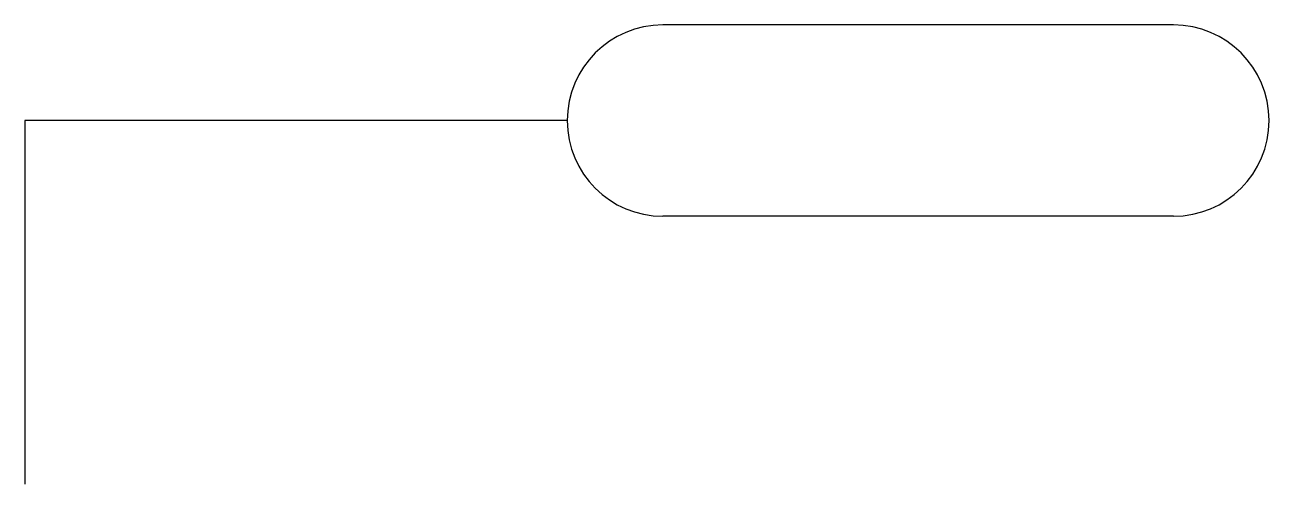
# Model space of a CAD drawing. Extents: x 102.5 to 126.9, y 231 to 240.
import ezdxf

# ---------------------------------------------------------------- set-up
doc = ezdxf.new("R2010")
doc.units = 0
doc.header["$LTSCALE"] = 6
doc.linetypes.add('HIDDEN', pattern=[0])
doc.layers.add('20', color=7, linetype='HIDDEN')

msp = doc.modelspace()

# ---------------------------------------------------------------- linework, layer by layer
at = {"layer": '20', "color": 0}
for p, q in [((125.019, 240), (115.019, 240)), ((113.144, 238.125), (102.519, 238.125)), ((102.519, 238.125), (102.519, 231)), ((125.019, 236.25), (115.019, 236.25))]:
    msp.add_line(p, q, dxfattribs=at)
for centre, start, end in [((115.019, 238.125), 90, 270), ((125.019, 238.125), 270, 90)]:
    msp.add_arc(centre, 1.875, start, end, dxfattribs=at)

doc.saveas('drawing.dxf')
